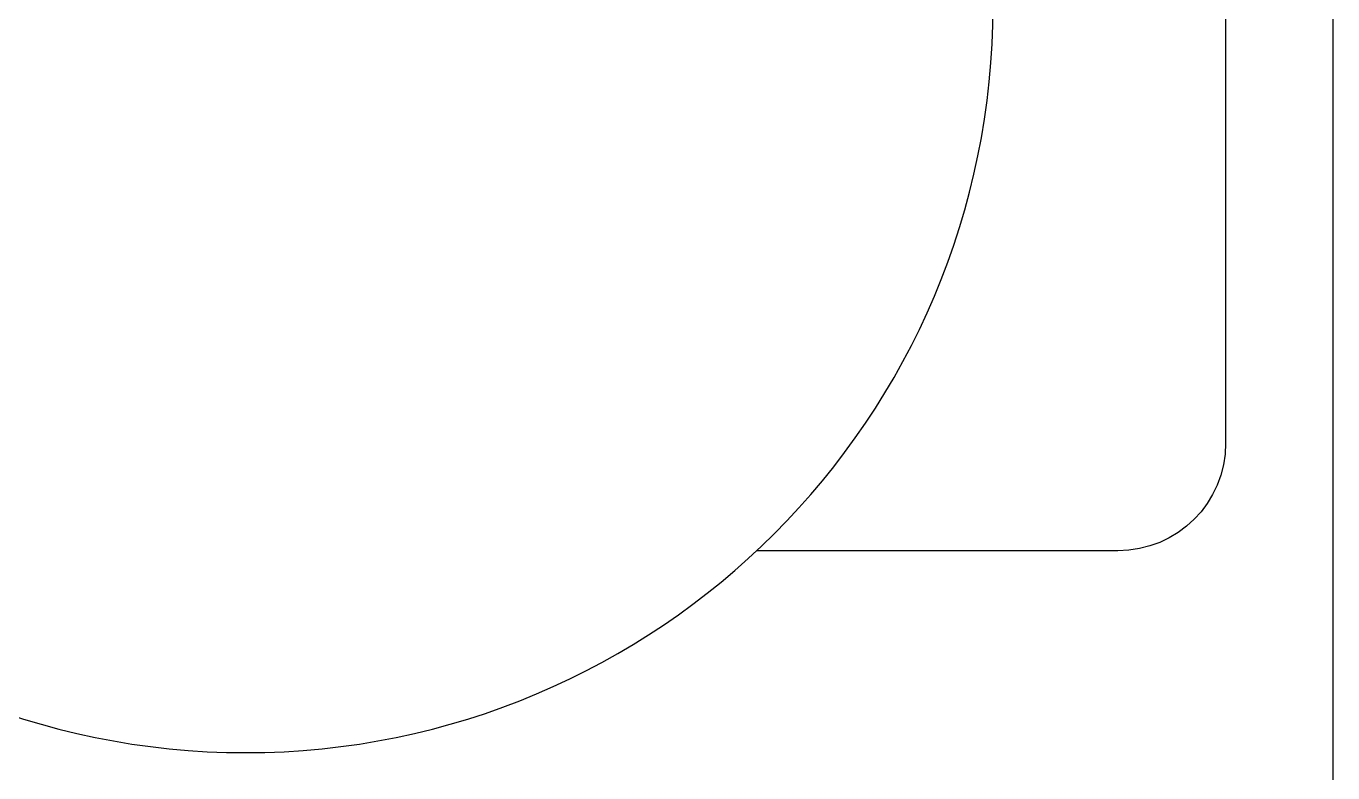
# Model space of a CAD drawing. Extents: x 82 to 113, y 106 to 206.
# Drawn here: x 93.59 to 112.82, y 146.97 to 157.97 of the extents above; entities that cross this region are included whole.
import ezdxf

# ---------------------------------------------------------------- set-up
doc = ezdxf.new("R2010")
doc.units = 0
doc.header["$MEASUREMENT"] = 0
doc.layers.add('LAYER_3', color=7, linetype='CONTINUOUS')

# ---------------------------------------------------------------- blocks, each defined once
blk = doc.blocks.new('BLOCK_3')
at = {"layer": 'LAYER_3', "color": 7}
blk.add_open_spline([(107.816, 158.271), (107.816, 152.196), (102.891, 147.271), (96.816, 147.271), (90.741, 147.271), (85.816, 152.196), (85.816, 158.271), (85.816, 164.346), (90.741, 169.271), (96.816, 169.271), (102.891, 169.271), (107.816, 164.346), (107.816, 158.271), (107.816, 158.271), (107.816, 158.271), (107.816, 158.271)], degree=3, knots=[0, 0, 0, 0, 1, 1, 1, 2, 2, 2, 3, 3, 3, 4, 4, 4, 5, 5, 5, 5], dxfattribs=at)
blk = doc.blocks.new('BLOCK_4')
at = {"layer": 'LAYER_3', "color": 7}
blk.add_open_spline([(107.816, 158.271), (107.816, 152.196), (102.891, 147.271), (96.816, 147.271), (90.741, 147.271), (85.816, 152.196), (85.816, 158.271), (85.816, 164.346), (90.741, 169.271), (96.816, 169.271), (102.891, 169.271), (107.816, 164.346), (107.816, 158.271), (107.816, 158.271), (107.816, 158.271), (107.816, 158.271)], degree=3, knots=[0, 0, 0, 0, 1, 1, 1, 2, 2, 2, 3, 3, 3, 4, 4, 4, 5, 5, 5, 5], dxfattribs=at)

msp = doc.modelspace()

# ---------------------------------------------------------------- linework, layer by layer
at = {"layer": 'LAYER_3', "color": 7}
for points in [[(112.816, 106.271), (81.816, 106.271), (81.816, 206.271), (112.816, 206.271), (112.816, 106.271)], [(105.055, 150.242), (104.332, 150.242)]]:
    msp.add_lwpolyline(points, dxfattribs=at)
msp.add_open_spline([(108.601, 176.327), (108.601, 176.327), (109.579, 176.327), (109.579, 176.327), (109.579, 176.327), (109.653, 176.327), (109.653, 176.327), (110.528, 176.327), (111.238, 175.617), (111.238, 174.742), (111.238, 174.742), (111.238, 151.826), (111.238, 151.826), (111.238, 150.951), (110.528, 150.242), (109.653, 150.242), (109.653, 150.242), (105.055, 150.242), (105.055, 150.242)], degree=3, knots=[0, 0, 0, 0, 1, 1, 1, 2, 2, 2, 3, 3, 3, 4, 4, 4, 5, 5, 5, 6, 6, 6, 6], dxfattribs=at)

# ---------------------------------------------------------------- block references
at = {"layer": 'LAYER_3'}
for name in ['BLOCK_3', 'BLOCK_4']:
    msp.add_blockref(name, (0, 0), dxfattribs=at)

doc.saveas('drawing.dxf')
